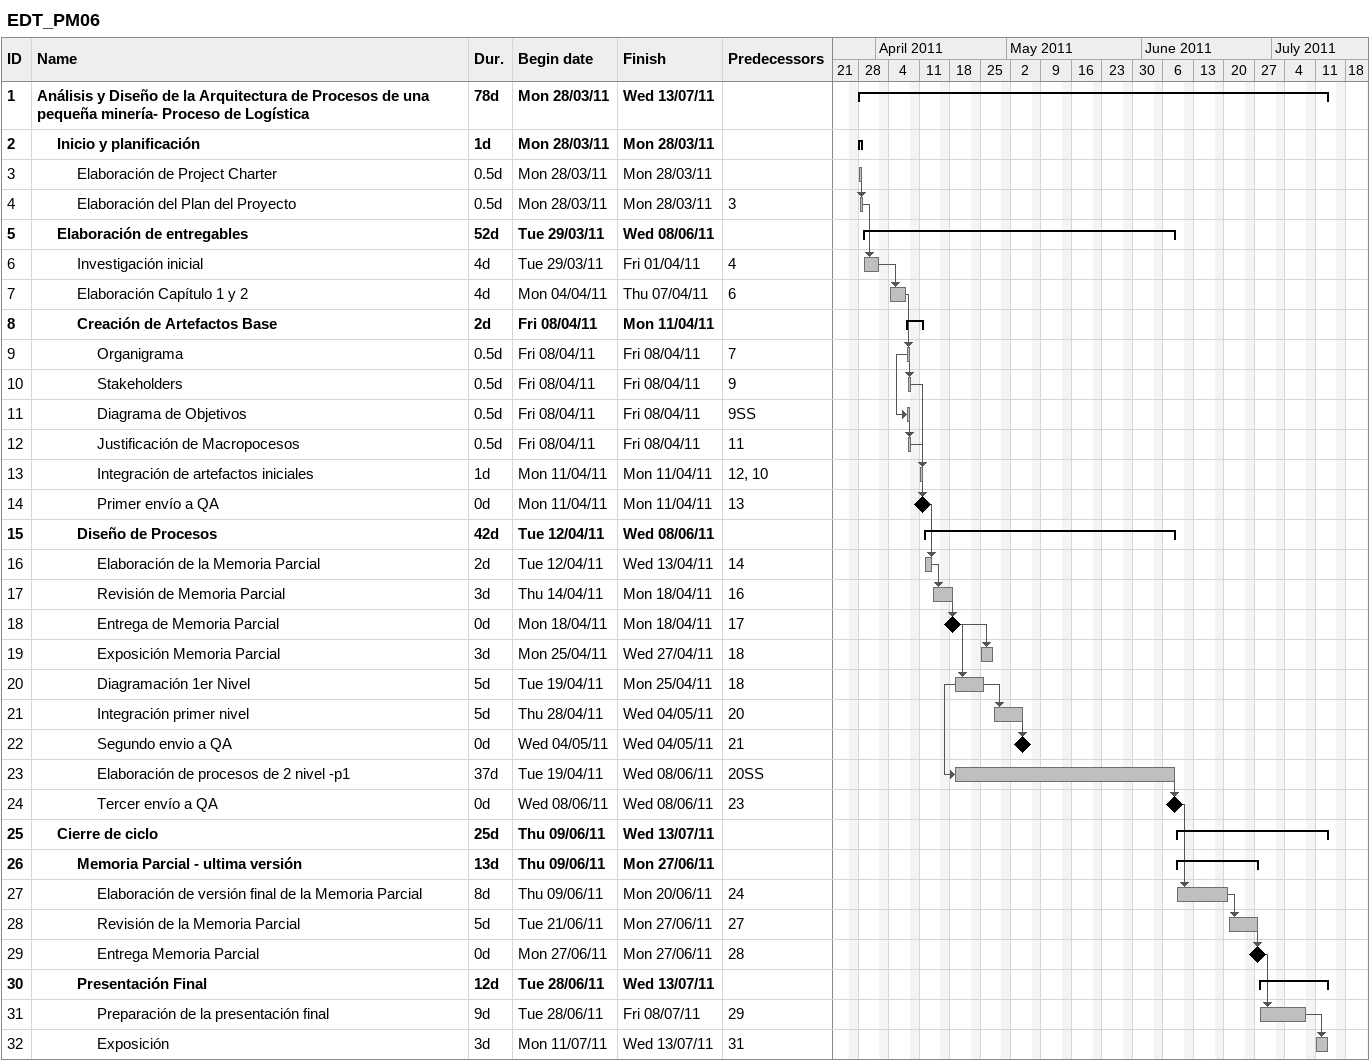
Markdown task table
EDT_PM06

| ID | Level | Task | Duration | Start | Finish | Predecessors |
|---|---|---|---|---|---|---|
| 1 | 1 | **Análisis y Diseño de la Arquitectura de Procesos de una pequeña minería- Proceso de Logística** | 78d | 2011-03-28 | 2011-07-13 |  |
| 2 | 2 | **Inicio y planificación** | 1d | 2011-03-28 | 2011-03-28 |  |
| 3 | 3 | Elaboración de Project Charter | 0.5d | 2011-03-28 | 2011-03-28 |  |
| 4 | 3 | Elaboración del Plan del Proyecto | 0.5d | 2011-03-28 | 2011-03-28 | 3 |
| 5 | 2 | **Elaboración de entregables** | 52d | 2011-03-29 | 2011-06-08 |  |
| 6 | 3 | Investigación inicial | 4d | 2011-03-29 | 2011-04-01 | 4 |
| 7 | 3 | Elaboración Capítulo 1 y 2 | 4d | 2011-04-04 | 2011-04-07 | 6 |
| 8 | 3 | **Creación de Artefactos Base** | 2d | 2011-04-08 | 2011-04-11 |  |
| 9 | 4 | Organigrama | 0.5d | 2011-04-08 | 2011-04-08 | 7 |
| 10 | 4 | Stakeholders | 0.5d | 2011-04-08 | 2011-04-08 | 9 |
| 11 | 4 | Diagrama de Objetivos | 0.5d | 2011-04-08 | 2011-04-08 | 9SS |
| 12 | 4 | Justificación de Macropocesos | 0.5d | 2011-04-08 | 2011-04-08 | 11 |
| 13 | 4 | Integración de artefactos iniciales | 1d | 2011-04-11 | 2011-04-11 | 12, 10 |
| 14 | 4 | Primer envío a QA | 0d | 2011-04-11 | 2011-04-11 | 13 |
| 15 | 3 | **Diseño de Procesos** | 42d | 2011-04-12 | 2011-06-08 |  |
| 16 | 4 | Elaboración de la Memoria Parcial | 2d | 2011-04-12 | 2011-04-13 | 14 |
| 17 | 4 | Revisión de Memoria Parcial | 3d | 2011-04-14 | 2011-04-18 | 16 |
| 18 | 4 | Entrega de Memoria Parcial | 0d | 2011-04-18 | 2011-04-18 | 17 |
| 19 | 4 | Exposición Memoria Parcial | 3d | 2011-04-25 | 2011-04-27 | 18 |
| 20 | 4 | Diagramación 1er Nivel | 5d | 2011-04-19 | 2011-04-25 | 18 |
| 21 | 4 | Integración primer nivel | 5d | 2011-04-28 | 2011-05-04 | 20 |
| 22 | 4 | Segundo envio a QA | 0d | 2011-05-04 | 2011-05-04 | 21 |
| 23 | 4 | Elaboración de procesos de 2 nivel -p1 | 37d | 2011-04-19 | 2011-06-08 | 20SS |
| 24 | 4 | Tercer envío a QA | 0d | 2011-06-08 | 2011-06-08 | 23 |
| 25 | 2 | **Cierre de ciclo** | 25d | 2011-06-09 | 2011-07-13 |  |
| 26 | 3 | **Memoria Parcial - ultima versión** | 13d | 2011-06-09 | 2011-06-27 |  |
| 27 | 4 | Elaboración de versión final de la Memoria Parcial | 8d | 2011-06-09 | 2011-06-20 | 24 |
| 28 | 4 | Revisión de la Memoria Parcial | 5d | 2011-06-21 | 2011-06-27 | 27 |
| 29 | 4 | Entrega Memoria Parcial | 0d | 2011-06-27 | 2011-06-27 | 28 |
| 30 | 3 | **Presentación Final** | 12d | 2011-06-28 | 2011-07-13 |  |
| 31 | 4 | Preparación de la presentación final | 9d | 2011-06-28 | 2011-07-08 | 29 |
| 32 | 4 | Exposición | 3d | 2011-07-11 | 2011-07-13 | 31 |
